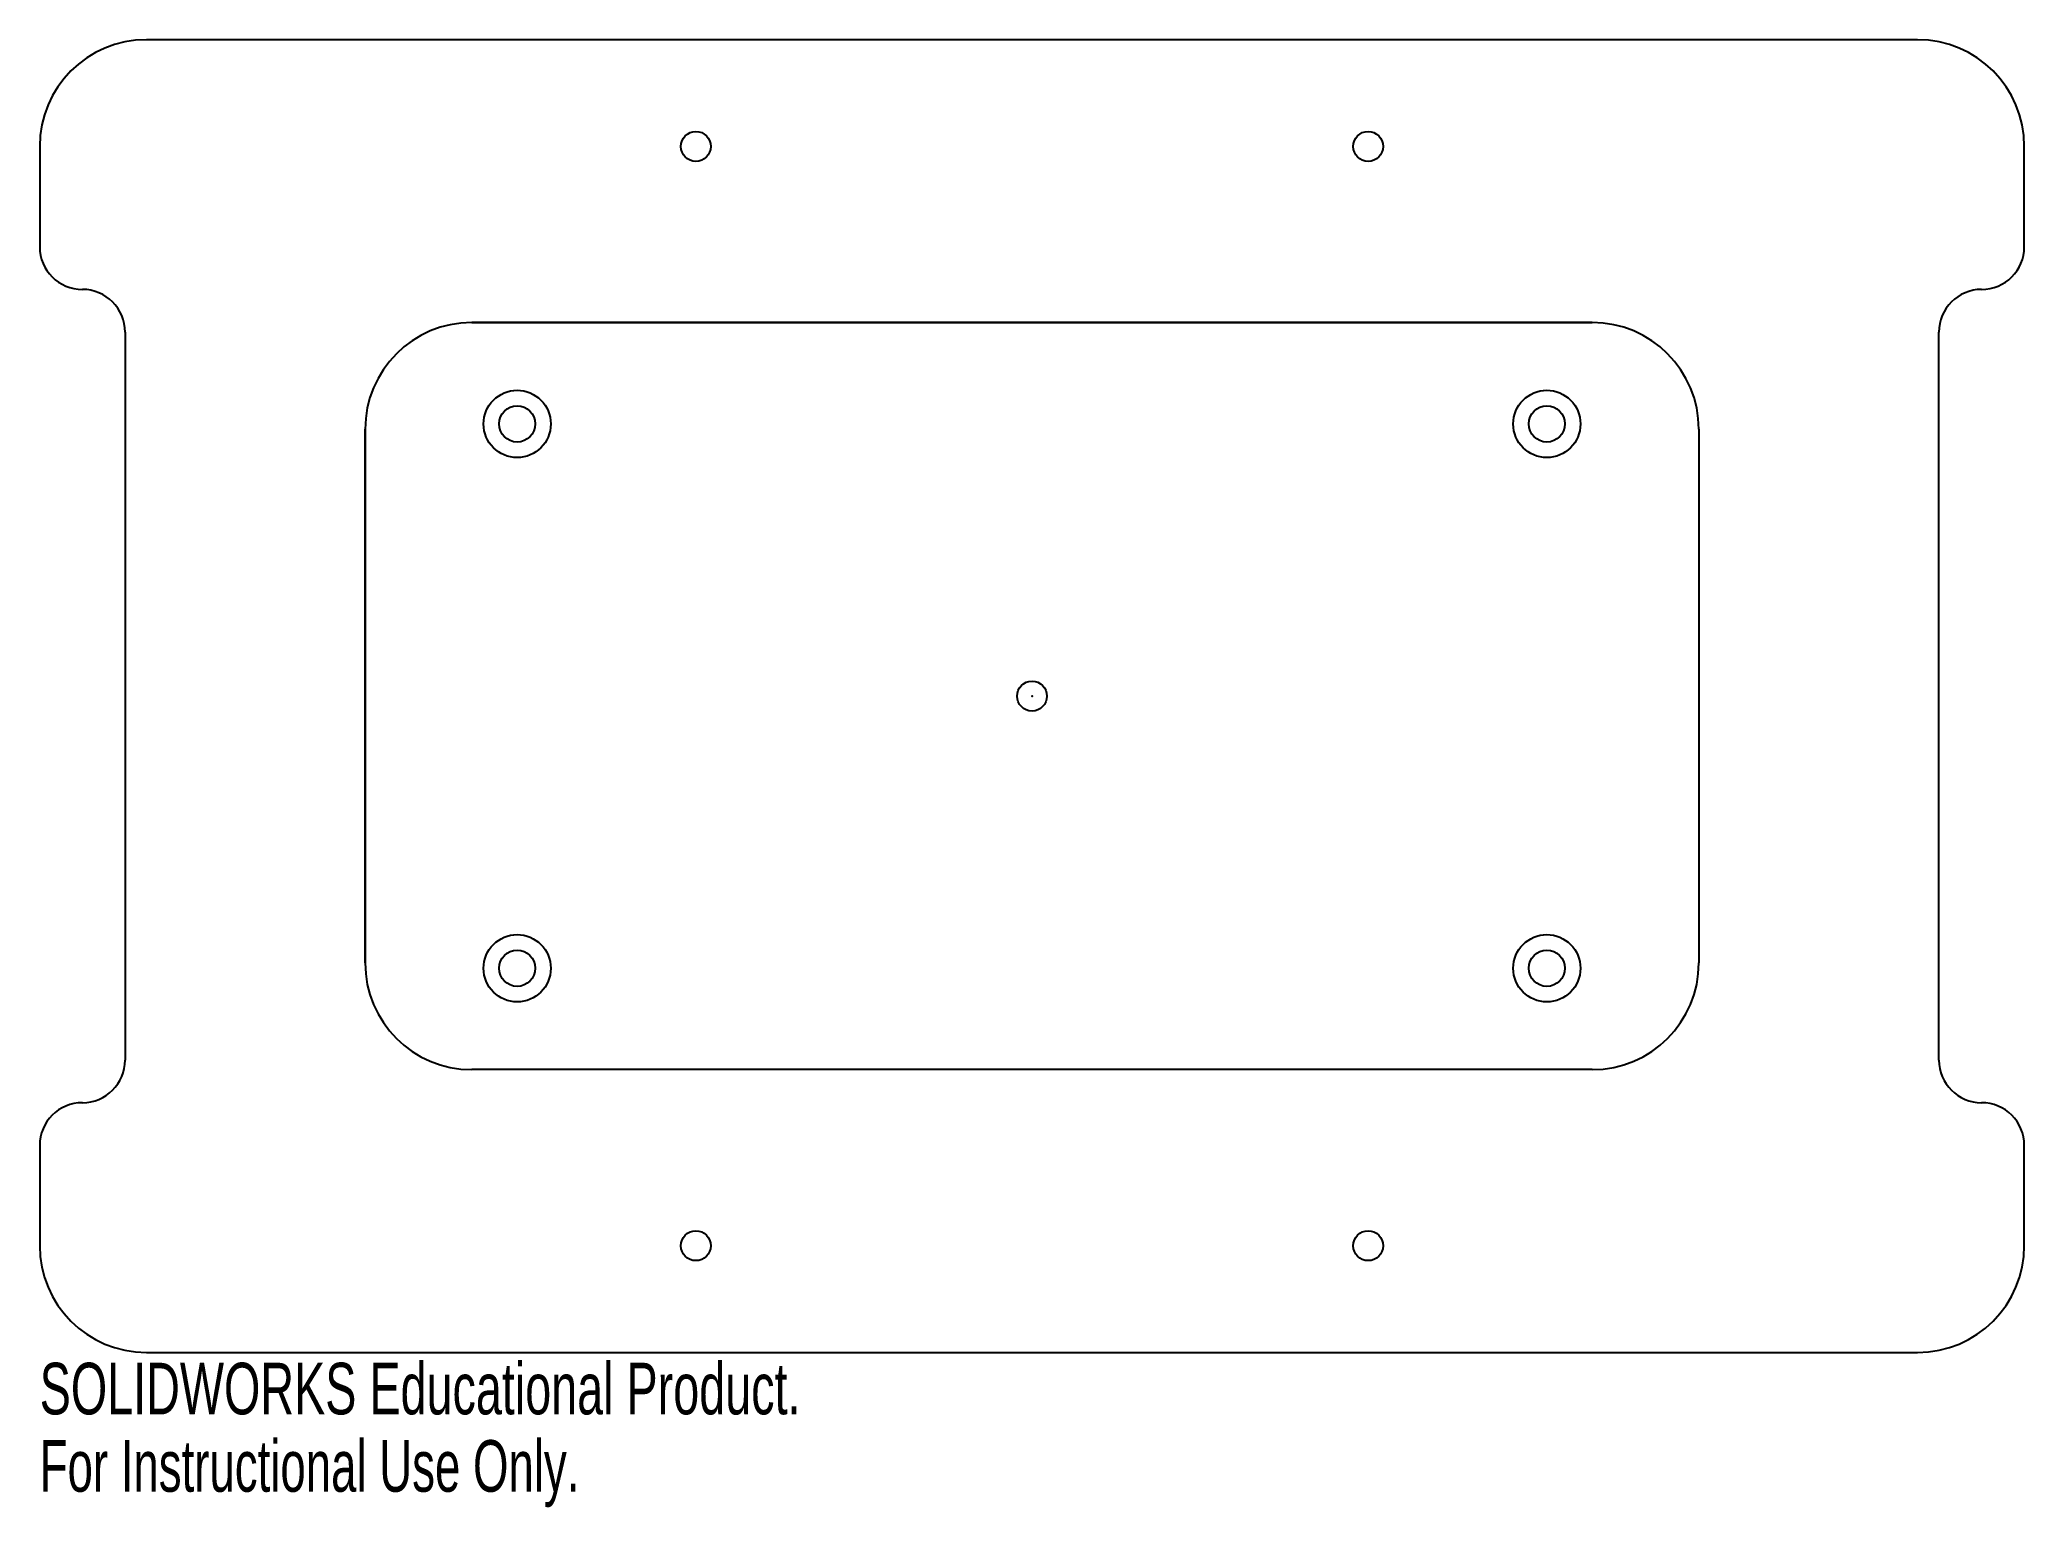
# Model space of a CAD drawing. Extents: x -93 to 93, y -76 to 62.
import ezdxf
from ezdxf.enums import TextEntityAlignment as Align

# ---------------------------------------------------------------- set-up
doc = ezdxf.new("R2010")
doc.units = 0
doc.header["$PDSIZE"] = -1
doc.layers.get('0').update_dxf_attribs({"linetype": 'CONTINUOUS'})

msp = doc.modelspace()

# ---------------------------------------------------------------- linework, layer by layer
at = {"color": 7, "linetype": 'CONTINUOUS'}
for p, q in [((83, 61.5), (-83, 61.5)), ((-93, 51.5), (-93, 42.1)), ((93, 42.1), (93, 51.5)), ((-85, 34.1), (-85, -34.1)), ((52.5, 35), (-52.5, 35)), ((-52.5, 35), (52.5, 35)), ((85, -34.1), (85, 34.1)), ((-62.5, 25), (-62.5, -25)), ((-62.5, -25), (-62.5, 25)), ((62.5, 25), (62.5, -25)), ((62.5, 25), (62.5, -25)), ((52.5, -35), (-52.5, -35)), ((52.5, -35), (-52.5, -35)), ((-93, -42.1), (-93, -51.5)), ((93, -51.5), (93, -42.1)), ((-83, -61.5), (83, -61.5))]:
    msp.add_line(p, q, dxfattribs=at)
for centre, radius in [((-31.5, 51.5), 1.4), ((31.5, 51.5), 1.4), ((-48.25, 25.5), 3.15), ((48.25, 25.5), 3.15), ((-48.25, 25.5), 1.7), ((48.25, 25.5), 1.7), ((0, 0), 1.4), ((-48.25, -25.5), 3.15), ((-48.25, -25.5), 1.7), ((48.25, -25.5), 3.15), ((48.25, -25.5), 1.7), ((-31.5, -51.5), 1.4), ((31.5, -51.5), 1.4)]:
    msp.add_circle(centre, radius, dxfattribs=at)
for centre, radius, start, end in [((-83, 51.5), 10, 90, 180), ((83, 51.5), 10, 0, 90), ((-89, 42.1), 4, 180, 270), ((89, 42.1), 4, 270, 0), ((-89, 34.1), 4, 0, 90), ((89, 34.1), 4, 90, 180), ((-52.5, 25), 10, 90, 180), ((-52.5, 25), 10, 90, 180), ((52.5, 25), 10, 0, 90), ((52.5, 25), 10, 0, 90), ((-52.5, -25), 10, 180, 270), ((-52.5, -25), 10, 180, 270), ((52.5, -25), 10, 270, 0), ((52.5, -25), 10, 270, 0), ((-89, -34.1), 4, 270, 0), ((89, -34.1), 4, 180, 270), ((-89, -42.1), 4, 90, 180), ((89, -42.1), 4, 0, 90), ((-83, -51.5), 10, 180, 270), ((83, -51.5), 10, 270, 0)]:
    msp.add_arc(centre, radius, start, end, dxfattribs=at)
msp.add_point((0, 0), dxfattribs=at)

# ---------------------------------------------------------------- texts
for s, width, p in [('SOLIDWORKS Educational Product.', 0.677419, (-93, -68.75)), ('For Instructional Use Only.', 0.661111, (-93, -76))]:
    msp.add_text(s, height=4.8336, dxfattribs=dict(at, width=width)).set_placement(p, align=Align.BOTTOM_LEFT)

doc.saveas('drawing.dxf')
